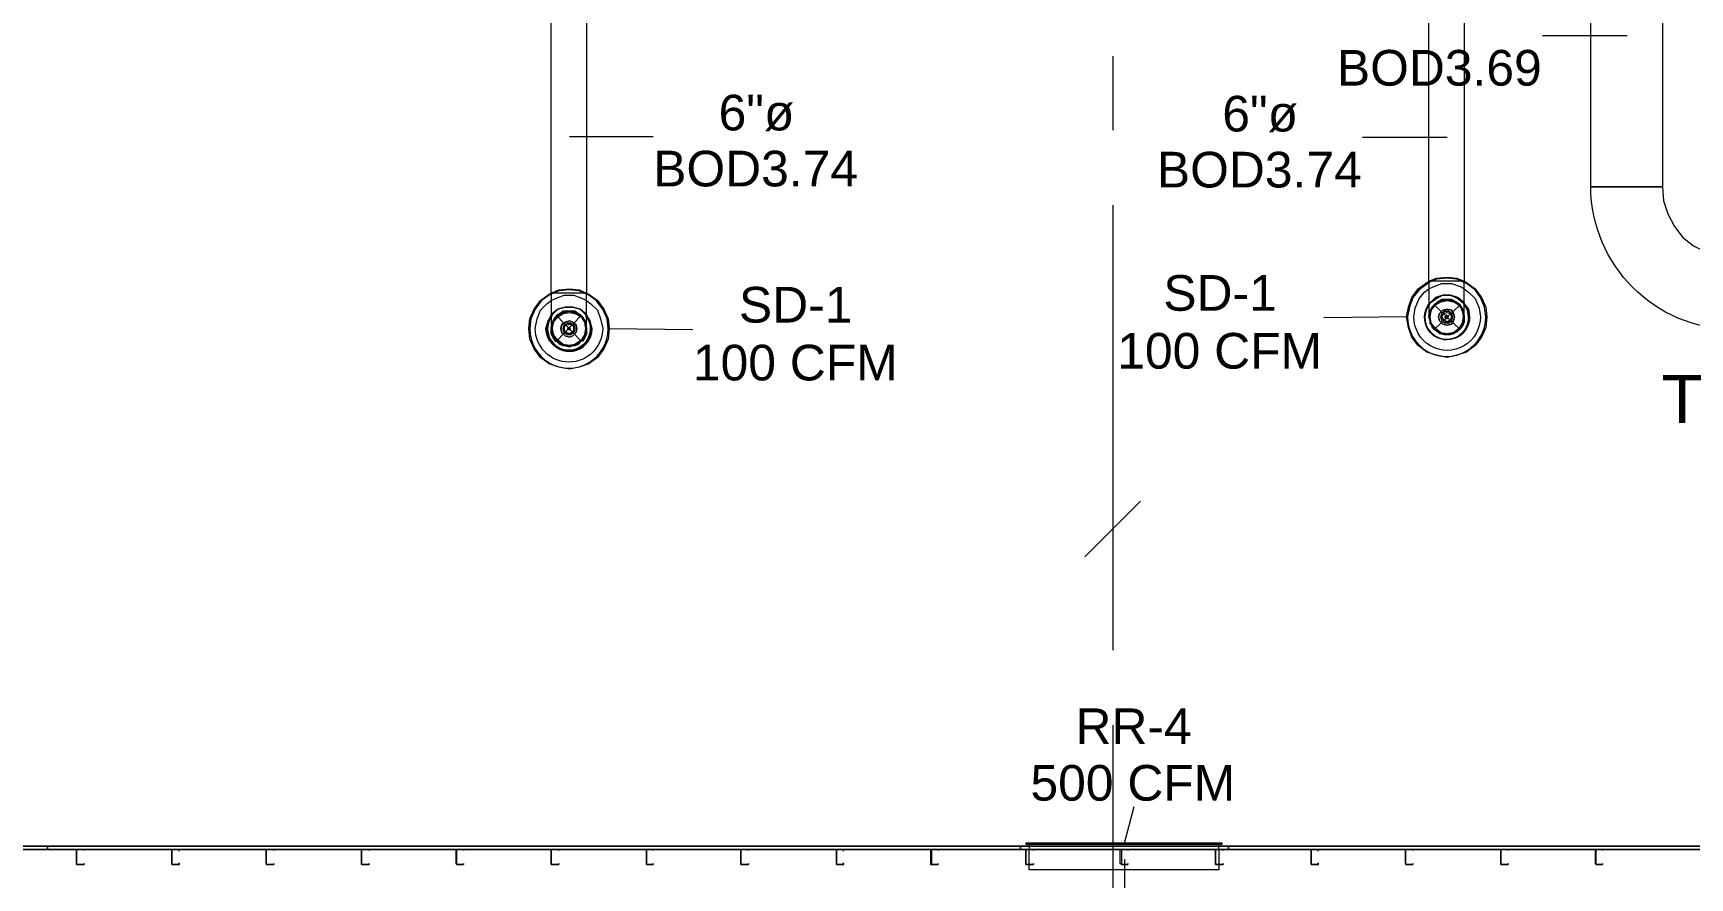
# Model space of a CAD drawing. Header units: metres. Extents: x 98 to 337, y -7 to 53.
# Drawn here: x 112.51 to 119.6, y 36.97 to 40.58 of the extents above; entities that cross this region are included whole.
import ezdxf

# ---------------------------------------------------------------- set-up
doc = ezdxf.new("R2010")
doc.units = ezdxf.units.M
doc.layers.add('HVAC - Ductos', color=5, linetype='Continuous', lineweight=0)
doc.layers.add('PDF_Text', color=7, linetype='Continuous', lineweight=0)
doc.layers.add('PDF_Geometry', color=7, linetype='Continuous', lineweight=0, true_color=0xaaaaaa)
doc.styles.add('PDF Helvetica', font='')
doc.styles.get('PDF Helvetica').set_extended_font_data('Helvetica')

msp = doc.modelspace()

# ---------------------------------------------------------------- linework, layer by layer
at = {"layer": 'HVAC - Ductos', "lineweight": 0}
for points in [[(119.1744, 39.9204), (119.1744, 41.9272), (119.4813, 41.9272), (119.4813, 39.9204)], [(118.4871, 39.4256), (118.51, 39.4485), (118.5421, 39.4577), (118.5742, 39.4577), (118.6063, 39.4485), (118.6337, 39.4256), (118.6337, 39.421), (118.6337, 39.4256), (118.6063, 39.4485), (118.5742, 39.4577), (118.5421, 39.4577), (118.51, 39.4485), (118.4871, 39.4256), (118.4825, 39.421)], [(118.6291, 39.4256), (118.6063, 39.4439), (118.5742, 39.4577), (118.5421, 39.4577), (118.5146, 39.4439), (118.4871, 39.4256), (118.4825, 39.4164), (118.4871, 39.4256), (118.5146, 39.4439), (118.5421, 39.4577), (118.5742, 39.4577), (118.6063, 39.4439), (118.6291, 39.4256), (118.6337, 39.4164)], [(114.7301, 39.3752), (114.7576, 39.3981), (114.7897, 39.4073), (114.8217, 39.4073), (114.8538, 39.3981), (114.8813, 39.3752), (114.8813, 39.3706), (114.8813, 39.3752), (114.8538, 39.3981), (114.8217, 39.4073), (114.7897, 39.4073), (114.7576, 39.3981), (114.7301, 39.3752), (114.7301, 39.3706)], [(114.8767, 39.3752), (114.8538, 39.3981), (114.8217, 39.4073), (114.7897, 39.4073), (114.7576, 39.3981), (114.7347, 39.3752), (114.7301, 39.366), (114.7347, 39.3752), (114.7576, 39.3981), (114.7897, 39.4073), (114.8217, 39.4073), (114.8538, 39.3981), (114.8767, 39.3752), (114.8813, 39.366)], [(114.8676, 39.3614), (114.8309, 39.389), (114.7805, 39.389), (114.7439, 39.3614), (114.7301, 39.3156), (114.7439, 39.2698), (114.7805, 39.2423), (114.8309, 39.2423), (114.8676, 39.2698), (114.8813, 39.3156)], [(114.7393, 39.3432), (114.7576, 39.366), (114.7805, 39.3798), (114.808, 39.3844), (114.8309, 39.3798), (114.8584, 39.366), (114.8721, 39.3432), (114.8767, 39.3156), (114.8721, 39.2882), (114.8584, 39.2652), (114.8309, 39.2469), (114.808, 39.2423), (114.7805, 39.2469), (114.7576, 39.2652), (114.7393, 39.2882), (114.7347, 39.3156)], [(118.62, 39.4073), (118.5833, 39.4348), (118.5375, 39.4348), (118.4962, 39.4073), (118.4825, 39.366), (118.4962, 39.3202), (118.5375, 39.2928), (118.5833, 39.2928), (118.62, 39.3202), (118.6337, 39.366)], [(118.4962, 39.4027), (118.5054, 39.4164), (118.5238, 39.4302), (118.5421, 39.4348), (118.5604, 39.4394), (118.5787, 39.4348), (118.5971, 39.4302), (118.6109, 39.4164), (118.6245, 39.4027), (118.6291, 39.3844), (118.6337, 39.366), (118.6291, 39.3432), (118.6245, 39.3294), (118.6109, 39.311), (118.5971, 39.3019), (118.5787, 39.2928), (118.5604, 39.2928), (118.5421, 39.2928), (118.5238, 39.3019), (118.5054, 39.311), (118.4962, 39.3294), (118.4871, 39.3432), (118.4871, 39.3477), (118.4871, 39.3432), (118.4871, 39.366), (118.4871, 39.3844)], [(118.51, 39.4164), (118.5329, 39.4302), (118.5604, 39.4348), (118.5879, 39.4302), (118.6109, 39.4164), (118.6245, 39.3936), (118.6291, 39.366), (118.6245, 39.3386), (118.6109, 39.3156), (118.5879, 39.2974), (118.5604, 39.2928), (118.5329, 39.2974), (118.51, 39.3156), (118.4917, 39.3386), (118.4871, 39.366), (118.4917, 39.3936)], [(118.5283, 39.3798), (118.5238, 39.366), (118.5283, 39.3798), (118.5421, 39.3936), (118.5604, 39.3981), (118.5787, 39.3936), (118.5879, 39.3798), (118.5925, 39.366), (118.5879, 39.3798), (118.5787, 39.3936), (118.5604, 39.3981), (118.5421, 39.3936)], [(118.5375, 39.3798), (118.5329, 39.366), (118.5375, 39.3798), (118.5512, 39.389), (118.5696, 39.389), (118.5787, 39.3798), (118.5833, 39.366), (118.5787, 39.3798), (118.565, 39.389), (118.5512, 39.389)], [(118.5466, 39.3798), (118.5604, 39.3844), (118.5742, 39.3798), (118.5787, 39.366), (118.5742, 39.3523), (118.5604, 39.3432), (118.5466, 39.3523), (118.5375, 39.366)], [(118.6566, 39.366), (118.652, 39.3981), (118.6337, 39.421), (118.652, 39.3981)], [(114.7759, 39.3294), (114.7713, 39.3156), (114.7759, 39.334), (114.7897, 39.3432), (114.808, 39.3477), (114.8217, 39.3432), (114.8355, 39.334), (114.8401, 39.3156), (114.8355, 39.3294), (114.8217, 39.3432), (114.808, 39.3477), (114.7897, 39.3432)], [(114.8355, 39.2974), (114.8401, 39.3156), (114.8355, 39.2974), (114.8217, 39.2836), (114.808, 39.279), (114.7897, 39.2836), (114.7759, 39.2974), (114.7713, 39.3156), (114.7759, 39.2974), (114.7897, 39.2836), (114.808, 39.279), (114.8217, 39.2836)], [(114.7851, 39.3294), (114.7805, 39.3156), (114.7851, 39.3294), (114.7989, 39.3386), (114.8126, 39.3386), (114.8263, 39.3294), (114.8309, 39.3156), (114.8263, 39.3294), (114.8126, 39.3386), (114.7989, 39.3386)], [(114.8263, 39.3019), (114.8309, 39.3156), (114.8263, 39.2974), (114.8126, 39.2882), (114.7989, 39.2882), (114.7851, 39.2974), (114.7805, 39.3156), (114.7851, 39.3019), (114.7989, 39.2928), (114.8126, 39.2928)], [(114.7897, 39.3294), (114.808, 39.334), (114.8217, 39.3294), (114.8263, 39.3156), (114.8217, 39.3019), (114.808, 39.2928), (114.7897, 39.3019), (114.7851, 39.3156)], [(114.8034, 39.3202), (114.7989, 39.3156), (114.8034, 39.3202), (114.808, 39.3202), (114.8126, 39.3156), (114.808, 39.3202)], [(114.808, 39.311), (114.8126, 39.3156), (114.808, 39.311), (114.8034, 39.311), (114.7989, 39.3156), (114.8034, 39.311)], [(114.863, 39.2607), (114.8721, 39.2744), (114.8813, 39.2928), (114.8813, 39.3156), (114.8813, 39.3202), (114.8813, 39.3156), (114.8813, 39.2928), (114.8721, 39.2744)], [(114.9042, 39.3156), (114.8951, 39.3477), (114.8813, 39.3706), (114.8951, 39.3477)], [(118.5879, 39.3477), (118.5925, 39.366), (118.5879, 39.3477), (118.5787, 39.334), (118.5604, 39.3294), (118.5421, 39.334), (118.5283, 39.3477), (118.5238, 39.366), (118.5283, 39.3477), (118.5421, 39.334), (118.5604, 39.3294), (118.5787, 39.334)], [(118.5787, 39.3477), (118.5833, 39.366), (118.5787, 39.3477), (118.5696, 39.3386), (118.5512, 39.3386), (118.5375, 39.3477), (118.5329, 39.366), (118.5375, 39.3477), (118.5512, 39.3432), (118.565, 39.3432)], [(118.5558, 39.3614), (118.5604, 39.3614), (118.565, 39.366), (118.5604, 39.3569), (118.5558, 39.3569), (118.5512, 39.366), (118.5558, 39.3706), (118.5604, 39.3706), (118.565, 39.366), (118.5604, 39.3706), (118.5558, 39.3706), (118.5558, 39.366)], [(118.6337, 39.3477), (118.6337, 39.366), (118.6337, 39.3706), (118.6337, 39.366)], [(118.6337, 39.3432), (118.6337, 39.3477)], [(114.7531, 39.2607), (114.7667, 39.2469)], [(114.7667, 39.2469), (114.7713, 39.2469)], [(114.7713, 39.2469), (114.7851, 39.2423), (114.808, 39.2378), (114.8217, 39.2423), (114.808, 39.2378), (114.7851, 39.2423)], [(114.8263, 39.2423), (114.8447, 39.2469), (114.8584, 39.2607), (114.8447, 39.2469)]]:
    msp.add_lwpolyline(points, close=True, dxfattribs=at)
for points in [[(118.6337, 40.7451), (118.6337, 39.5172), (118.6429, 39.5127), (118.6795, 39.4852), (118.7071, 39.4485), (118.7253, 39.4073), (118.7299, 39.366), (118.7253, 39.3202), (118.7071, 39.279), (118.6795, 39.2423), (118.6429, 39.2148), (118.6017, 39.2011), (118.5604, 39.1919), (118.5146, 39.2011), (118.4734, 39.2148), (118.4367, 39.2423), (118.4092, 39.279), (118.3955, 39.3202), (118.3863, 39.366), (118.3955, 39.4073), (118.4092, 39.4485), (118.4367, 39.4852), (118.4734, 39.5127), (118.4825, 39.5172), (118.4825, 40.7451)], [(114.8813, 40.6947), (114.8813, 39.4668), (114.8905, 39.4623), (114.9271, 39.4348), (114.9546, 39.3981), (114.9729, 39.3569), (114.9775, 39.3156), (114.9729, 39.2698), (114.9546, 39.2286), (114.9271, 39.1919), (114.8905, 39.1645), (114.8493, 39.1507), (114.808, 39.1415), (114.7622, 39.1507), (114.7209, 39.1645), (114.6843, 39.1919), (114.6568, 39.2286), (114.6385, 39.2698), (114.6339, 39.3156), (114.6385, 39.3569), (114.6568, 39.3981), (114.6843, 39.4348), (114.7209, 39.4623), (114.7301, 39.4668), (114.7301, 40.6947)], [(118.4825, 39.5172), (118.5146, 39.531), (118.5604, 39.5356), (118.6017, 39.531), (118.6337, 39.5172)], [(118.6337, 39.5127), (118.6017, 39.5264), (118.5604, 39.531), (118.5146, 39.5264), (118.4825, 39.5127)], [(114.7301, 39.4668), (114.7622, 39.4806), (114.808, 39.4852), (114.8493, 39.4806), (114.8813, 39.4668)], [(114.8813, 39.4623), (114.8493, 39.476), (114.808, 39.4806), (114.7622, 39.476), (114.7301, 39.4623)], [(114.8813, 39.4668), (114.8721, 39.4668), (114.8584, 39.4668), (114.8447, 39.4668), (114.8263, 39.4668), (114.808, 39.4668), (114.7851, 39.4668), (114.7667, 39.4668), (114.7531, 39.4668), (114.7393, 39.4668), (114.7301, 39.4668), (114.7301, 39.4256), (114.7301, 39.3844), (114.7301, 39.3523), (114.7301, 39.3294), (114.7301, 39.3156), (114.7301, 39.3202), (114.7301, 39.3156), (114.7301, 39.2928), (114.7393, 39.2744), (114.7485, 39.2607), (114.7393, 39.2744), (114.7301, 39.2928), (114.7301, 39.3156)], [(114.8813, 39.3156), (114.8813, 39.3202), (114.8813, 39.3386), (114.8813, 39.3706), (114.8813, 39.4073), (114.8813, 39.4485), (114.8813, 39.4668), (114.8721, 39.4668), (114.8584, 39.4668), (114.8447, 39.4668), (114.8263, 39.4668), (114.808, 39.4668), (114.7851, 39.4668), (114.7667, 39.4668), (114.7531, 39.4668), (114.7393, 39.4668), (114.7301, 39.4668)], [(114.7301, 39.4348), (114.7485, 39.4439), (114.7851, 39.4577), (114.8263, 39.4577), (114.863, 39.4439), (114.8813, 39.4348)], [(118.6337, 39.5172), (118.6245, 39.5172), (118.6154, 39.5172), (118.5971, 39.5172), (118.5787, 39.5172), (118.5604, 39.5172), (118.5375, 39.5172), (118.5192, 39.5172), (118.5054, 39.5172), (118.4917, 39.5172), (118.4871, 39.5172), (118.4825, 39.5172), (118.4825, 39.4714), (118.4825, 39.4348), (118.4825, 39.4027), (118.4825, 39.3752), (118.4825, 39.366), (118.4825, 39.3706), (118.4825, 39.366), (118.4871, 39.3477), (118.4825, 39.366)], [(118.6337, 39.366), (118.6337, 39.3706), (118.6337, 39.389), (118.6337, 39.4164), (118.6337, 39.4577), (118.6337, 39.4989), (118.6337, 39.5172), (118.6245, 39.5172), (118.6154, 39.5172), (118.5971, 39.5172), (118.5787, 39.5172), (118.5604, 39.5172), (118.5375, 39.5172), (118.5192, 39.5172), (118.5054, 39.5172), (118.4917, 39.5172), (118.4871, 39.5172), (118.4825, 39.5172)], [(118.4825, 39.4852), (118.5008, 39.4943), (118.5375, 39.5081), (118.5787, 39.5081), (118.62, 39.4943), (118.6337, 39.4852)], [(114.7759, 39.3844), (114.7805, 39.3844), (114.808, 39.389), (114.7851, 39.389), (114.7667, 39.3798), (114.7531, 39.3706), (114.7393, 39.3523), (114.7301, 39.334), (114.7301, 39.3202)], [(114.7485, 39.2607), (114.7531, 39.2607), (114.7439, 39.279), (114.7347, 39.2974), (114.7301, 39.3156), (114.7347, 39.334), (114.7439, 39.3523), (114.7531, 39.366), (114.7667, 39.3798), (114.7851, 39.3844), (114.808, 39.389), (114.8263, 39.3844), (114.8447, 39.3798), (114.8584, 39.366), (114.8676, 39.3523), (114.8767, 39.334), (114.8813, 39.3156), (114.8767, 39.2974), (114.8676, 39.279), (114.8584, 39.2607)], [(114.8813, 39.3202), (114.8813, 39.334), (114.8721, 39.3523), (114.8584, 39.3706), (114.8447, 39.3798), (114.8263, 39.389), (114.808, 39.389), (114.8309, 39.3844), (114.8355, 39.3844)], [(118.6337, 39.3706), (118.6337, 39.3844), (118.6245, 39.4027), (118.6154, 39.4164), (118.5971, 39.4302), (118.5787, 39.4394), (118.5604, 39.4394), (118.5375, 39.4394), (118.5192, 39.4302), (118.5054, 39.4164), (118.4917, 39.4027), (118.4871, 39.3844), (118.4825, 39.3706)], [(118.4871, 39.389), (118.4871, 39.3936), (118.4917, 39.3981)], [(118.4917, 39.3386), (118.4871, 39.366), (118.4917, 39.389)], [(118.4917, 39.3936), (118.5054, 39.4164), (118.5283, 39.4302)], [(118.5054, 39.4164), (118.6154, 39.311)], [(118.6154, 39.4164), (118.5054, 39.311)], [(118.5283, 39.4348), (118.5329, 39.4348), (118.5604, 39.4394), (118.5833, 39.4348)], [(118.5879, 39.4348), (118.5925, 39.4348)], [(118.5925, 39.4302), (118.6109, 39.4164), (118.6245, 39.3936)], [(118.6291, 39.3981), (118.6291, 39.3936), (118.6291, 39.389), (118.6337, 39.366), (118.6291, 39.3386)], [(114.7393, 39.2882), (114.7301, 39.3156), (114.7393, 39.3386)], [(114.7347, 39.3386), (114.7347, 39.3432), (114.7393, 39.3477), (114.7531, 39.366), (114.7759, 39.3798)], [(114.7531, 39.3706), (114.8584, 39.2607)], [(114.8584, 39.3706), (114.7531, 39.2607)], [(114.8355, 39.3798), (114.8584, 39.366), (114.8721, 39.3477), (114.8767, 39.3432), (114.8767, 39.3386), (114.8813, 39.3156), (114.8767, 39.2882)], [(118.4917, 39.334), (118.4871, 39.334), (118.4871, 39.3386)], [(118.5283, 39.2974), (118.5054, 39.311), (118.4917, 39.334)], [(118.6245, 39.334), (118.6109, 39.311), (118.5925, 39.2974)], [(118.6291, 39.3386), (118.6291, 39.334)], [(114.7393, 39.2836), (114.7347, 39.2836), (114.7347, 39.2882)], [(114.7759, 39.2469), (114.7531, 39.2607), (114.7393, 39.2836)], [(114.863, 39.2607), (114.8584, 39.2607), (114.8447, 39.2515), (114.8263, 39.2423), (114.8217, 39.2423), (114.8263, 39.2423), (114.808, 39.2423), (114.7851, 39.2423), (114.7667, 39.2515), (114.7531, 39.2607)], [(114.7805, 39.2423), (114.7759, 39.2423), (114.7759, 39.2469)], [(114.8309, 39.2469), (114.808, 39.2423), (114.7805, 39.2469)], [(114.8355, 39.2469), (114.8355, 39.2423), (114.8309, 39.2423)], [(114.8721, 39.2836), (114.8584, 39.2607), (114.8355, 39.2469)], [(114.8767, 39.2882), (114.8767, 39.2836), (114.8721, 39.2836)], [(118.5329, 39.2928), (118.5283, 39.2928), (118.5283, 39.2974)], [(118.5833, 39.2974), (118.5604, 39.2928), (118.5329, 39.2974)], [(118.5925, 39.2974), (118.5879, 39.2928)]]:
    msp.add_lwpolyline(points, dxfattribs=at)
for points in [[(119.1744, 39.9204), (119.4813, 39.9204), (119.4859, 39.8609), (119.5042, 39.8059), (119.5318, 39.7509), (119.5684, 39.7051), (119.6142, 39.6685), (119.6692, 39.6409), (119.7242, 39.6226), (119.7837, 39.6181), (119.7837, 39.311, -0.409422)], [(118.4642, 39.366, 1.010285), (118.6566, 39.366, -1.389986), (118.4825, 39.421), (118.4688, 39.3981), (118.4642, 39.366), (118.4734, 39.3981), (118.4825, 39.4164, 1.404128), (118.652, 39.366), (118.6475, 39.3981), (118.6337, 39.4164, -1.403679)], [(114.7072, 39.3156), (114.7164, 39.3477), (114.7301, 39.3706, 1.38956), (114.9042, 39.3156, -0.989683)], [(114.8996, 39.3156), (114.8951, 39.3477), (114.8813, 39.366, -1.352464), (114.7118, 39.3156), (114.7164, 39.3477), (114.7301, 39.366, 1.352461)], [(118.4871, 39.3432, 0.73521), (118.6337, 39.3432, -0.717532)]]:
    msp.add_lwpolyline(points, format="xyb", close=True, dxfattribs=at)
for points in [[(114.7301, 39.4623), (114.7209, 39.4577), (114.6889, 39.4348), (114.6614, 39.3981), (114.6431, 39.3569), (114.6385, 39.3156, 1.014005), (114.9729, 39.3156), (114.9684, 39.3569), (114.95, 39.3981), (114.9225, 39.4348), (114.8905, 39.4577), (114.8813, 39.4623)], [(118.4825, 39.5127), (118.478, 39.5081), (118.4413, 39.4806), (118.4138, 39.4485), (118.4, 39.4073), (118.3909, 39.366, 1.013803), (118.7253, 39.366), (118.7207, 39.4073), (118.7025, 39.4485), (118.6795, 39.4806), (118.6429, 39.5081), (118.6337, 39.5127)], [(118.6337, 39.4852), (118.652, 39.4714), (118.6795, 39.4439), (118.6979, 39.4027), (118.7025, 39.366, -1.012848), (118.4184, 39.366), (118.423, 39.4027), (118.4413, 39.4439), (118.4642, 39.4714), (118.4825, 39.4852)], [(114.8813, 39.4348), (114.8996, 39.421), (114.9271, 39.3936), (114.9409, 39.3569), (114.95, 39.3156, -0.994129), (114.6614, 39.3156), (114.6705, 39.3569), (114.6843, 39.3936), (114.7118, 39.421), (114.7301, 39.4348)]]:
    msp.add_lwpolyline(points, format="xyb", dxfattribs=at)
at = {"layer": 'PDF_Geometry', "lineweight": 0}
for points in [[(119.3301, 40.5664), (118.9682, 40.5664)], [(117.1309, 40.4794), (117.1309, 40.1633)], [(114.808, 40.1358), (115.1654, 40.1358)], [(118.5604, 40.1312), (118.1985, 40.1312)], [(117.1309, 39.8426), (117.1309, 38.5734)], [(114.9775, 39.3156), (115.3349, 39.311)], [(118.3863, 39.366), (118.0335, 39.3614)], [(117.1309, 38.6971), (117.1309, 38.4589), (117.1309, 38.2206)], [(117.25, 38.578), (117.1309, 38.4589), (117.0118, 38.3398)], [(117.1309, 38.2572), (117.1309, 37.9411)], [(117.1309, 37.6204), (117.1309, 36.3513)], [(117.1813, 37.1164), (117.2226, 37.2722)], [(124.5578, 37.1027), (117.6257, 37.1027), (116.7369, 37.1027), (112.5767, 37.1027), (111.6878, 37.1027), (109.1771, 37.1027), (108.2882, 37.1027), (106.4785, 37.1027), (105.9562, 37.1027), (106.4785, 37.1027), (106.4785, 37.089), (105.9562, 37.089), (106.4785, 37.089), (106.4785, 37.1027), (108.2882, 37.1027), (109.1771, 37.1027), (111.6878, 37.1027), (112.5767, 37.1027), (116.7369, 37.1027), (117.6257, 37.1027), (124.5578, 37.1027)], [(112.7325, 37.0248), (112.7325, 37.0294), (112.7325, 37.0248), (112.705, 37.0248), (112.7004, 37.0248), (112.7004, 37.0294), (112.7004, 37.089), (112.705, 37.089), (112.7004, 37.089), (112.7004, 37.0294), (112.7004, 37.0248), (112.705, 37.0248)], [(112.7325, 37.089), (112.7325, 37.0844), (112.7325, 37.089), (112.705, 37.089)], [(116.352, 37.0569), (116.3566, 37.0569)], [(116.7598, 37.1118), (117.5983, 37.1118)], [(117.5753, 37.1164), (116.7827, 37.1164)], [(117.1813, 37.0477), (117.1813, 36.8141), (117.1813, 36.5758)], [(114.3223, 37.0386), (114.3269, 37.0386)]]:
    msp.add_lwpolyline(points, dxfattribs=at)
for points in [[(111.6878, 37.089), (112.5767, 37.089), (112.5767, 37.1027), (112.5767, 37.089)], [(116.7369, 37.1027), (116.7369, 37.089), (116.3841, 37.089), (116.7369, 37.089), (116.7369, 37.1027), (112.5767, 37.1027), (112.5767, 37.089), (112.705, 37.089), (112.5767, 37.089), (112.5767, 37.1027)], [(112.7325, 37.089), (112.705, 37.089), (112.7004, 37.089), (112.7004, 37.0294), (112.7004, 37.0248), (112.705, 37.0248), (112.7325, 37.0248), (112.7325, 37.0294), (112.7325, 37.0248), (112.705, 37.0248), (112.7004, 37.0248), (112.7004, 37.0294), (112.7004, 37.089), (112.705, 37.089), (112.7325, 37.089), (112.7325, 37.0844)], [(113.1082, 37.089), (112.7325, 37.089)], [(113.1403, 37.089), (113.1082, 37.089), (113.1082, 37.0294), (113.1082, 37.0248), (113.1403, 37.0248), (113.1403, 37.0294), (113.1357, 37.0294), (113.1357, 37.0248), (113.1082, 37.0248), (113.1082, 37.0294), (113.1082, 37.089), (113.1357, 37.089), (113.1357, 37.0844), (113.1403, 37.0844)], [(113.516, 37.089), (113.1357, 37.089)], [(113.5435, 37.089), (113.516, 37.089), (113.5114, 37.089), (113.5114, 37.0294), (113.5114, 37.0248), (113.516, 37.0248), (113.5435, 37.0248), (113.5435, 37.0294), (113.5435, 37.0248), (113.516, 37.0248), (113.5114, 37.0294), (113.5114, 37.089), (113.516, 37.089), (113.5435, 37.089), (113.5435, 37.0844)], [(113.9192, 37.089), (113.5435, 37.089)], [(113.9512, 37.089), (113.9192, 37.089), (113.9192, 37.0294), (113.9192, 37.0248), (113.9512, 37.0248), (113.9512, 37.0294), (113.9512, 37.0248), (113.9192, 37.0248), (113.9192, 37.0294), (113.9192, 37.089), (113.9512, 37.089), (113.9512, 37.0844)], [(114.3269, 37.089), (113.9512, 37.089)], [(114.3544, 37.089), (114.3269, 37.089), (114.3223, 37.089), (114.3223, 37.0294), (114.3269, 37.0248), (114.3544, 37.0248), (114.3544, 37.0294), (114.3544, 37.0248), (114.3269, 37.0248), (114.3269, 37.0294), (114.3269, 37.089), (114.3544, 37.089), (114.3544, 37.0844)], [(114.7301, 37.089), (114.3544, 37.089)], [(114.7622, 37.089), (114.7301, 37.089), (114.7301, 37.0294), (114.7301, 37.0248), (114.7622, 37.0248), (114.7622, 37.0294), (114.7622, 37.0248), (114.7301, 37.0248), (114.7301, 37.0294), (114.7301, 37.089), (114.7622, 37.089), (114.7622, 37.0844)], [(115.1379, 37.089), (114.7622, 37.089)], [(115.1654, 37.089), (115.1379, 37.089), (115.1379, 37.0294), (115.1379, 37.0248), (115.1654, 37.0248), (115.1654, 37.0294), (115.1654, 37.0248), (115.1379, 37.0248), (115.1379, 37.0294), (115.1379, 37.089), (115.1654, 37.089), (115.1654, 37.0844)], [(115.5456, 37.089), (115.1654, 37.089)], [(115.5732, 37.089), (115.5456, 37.089), (115.5411, 37.089), (115.5411, 37.0294), (115.5411, 37.0248), (115.5456, 37.0248), (115.5732, 37.0248), (115.5732, 37.0294), (115.5732, 37.0248), (115.5456, 37.0248), (115.5411, 37.0248), (115.5411, 37.0294), (115.5411, 37.089), (115.5456, 37.089), (115.5732, 37.089), (115.5732, 37.0844)], [(115.9489, 37.089), (115.5732, 37.089)], [(115.9809, 37.089), (115.9489, 37.089), (115.9489, 37.0294), (115.9489, 37.0248), (115.9809, 37.0248), (115.9809, 37.0294), (115.9763, 37.0294), (115.9763, 37.0248), (115.9489, 37.0248), (115.9489, 37.0294), (115.9489, 37.089), (115.9763, 37.089), (115.9763, 37.0844), (115.9809, 37.0844)], [(116.3566, 37.089), (115.9809, 37.089)], [(116.3841, 37.089), (116.3566, 37.089), (116.352, 37.089), (116.352, 37.0294), (116.352, 37.0248), (116.3566, 37.0248), (116.3841, 37.0248), (116.3841, 37.0294), (116.3841, 37.0248), (116.3566, 37.0248), (116.3566, 37.0294), (116.3566, 37.089), (116.3841, 37.089), (116.3841, 37.0844)], [(116.7369, 37.089), (116.7369, 37.1027)], [(116.7369, 37.089), (117.6257, 37.089), (117.6257, 37.1027), (117.6257, 37.089)], [(117.5983, 37.1164), (116.7598, 37.1164), (116.7598, 37.1118), (116.7736, 37.1118), (116.7736, 37.089), (117.5845, 37.089), (117.5845, 37.1118), (117.5983, 37.1118)], [(116.7598, 37.089), (116.7598, 37.0294), (116.7598, 37.0248), (116.7919, 37.0248), (116.7919, 37.0294), (116.7919, 37.0248), (116.7598, 37.0248), (116.7598, 37.0294), (116.7598, 37.089), (116.7919, 37.089)], [(117.5845, 37.089), (117.5845, 37.0019), (116.7736, 37.0019), (116.7736, 37.089)], [(116.9064, 37.089), (116.7827, 37.089)], [(116.7919, 37.0844), (116.7919, 37.089)], [(117.1447, 37.089), (116.9843, 37.089)], [(117.1676, 37.089), (117.1676, 37.0294), (117.1676, 37.0248), (117.1951, 37.0248), (117.1951, 37.0294), (117.1951, 37.0248), (117.1676, 37.0248), (117.163, 37.0294), (117.163, 37.089), (117.1676, 37.089), (117.1951, 37.089)], [(117.1951, 37.0844), (117.1951, 37.089)], [(117.3829, 37.089), (117.2226, 37.089)], [(117.5799, 37.089), (117.4608, 37.089)], [(117.5707, 37.089), (117.5707, 37.0294), (117.5707, 37.0248), (117.6029, 37.0248), (117.6029, 37.0294), (117.6029, 37.0248), (117.5707, 37.0248), (117.5707, 37.0294), (117.5707, 37.089), (117.6029, 37.089)], [(117.6029, 37.0844), (117.6029, 37.089)], [(124.5578, 37.1027), (124.5578, 37.089), (118.006, 37.089), (124.5578, 37.089), (124.5578, 37.1027), (117.6257, 37.1027), (117.6257, 37.089), (117.9785, 37.089), (117.6257, 37.089), (117.6257, 37.1027)], [(119.4218, 37.1027), (117.8182, 37.1027)], [(117.8182, 37.089), (117.9785, 37.089)], [(118.0106, 37.089), (117.9785, 37.089), (117.9785, 37.0294), (117.9785, 37.0248), (118.0106, 37.0248), (118.0106, 37.0294), (118.006, 37.0294), (118.006, 37.0248), (117.9785, 37.0248), (117.9785, 37.0294), (117.9785, 37.089), (118.006, 37.089), (118.006, 37.0844), (118.0106, 37.0844)], [(118.006, 37.089), (118.3863, 37.089)], [(118.4138, 37.089), (118.3863, 37.089), (118.3817, 37.089), (118.3817, 37.0294), (118.3817, 37.0248), (118.3863, 37.0248), (118.4138, 37.0248), (118.4138, 37.0294), (118.4138, 37.0248), (118.3863, 37.0248), (118.3817, 37.0294), (118.3817, 37.089), (118.3863, 37.089), (118.4138, 37.089), (118.4138, 37.0844)], [(118.4138, 37.089), (118.7895, 37.089)], [(118.8215, 37.089), (118.7895, 37.089), (118.7895, 37.0294), (118.7895, 37.0248), (118.8215, 37.0248), (118.8215, 37.0294), (118.8215, 37.0248), (118.7895, 37.0248), (118.7895, 37.0294), (118.7895, 37.089), (118.8215, 37.089), (118.8215, 37.0844)], [(118.8215, 37.089), (119.1973, 37.089)], [(119.2247, 37.089), (119.1973, 37.089), (119.1927, 37.089), (119.1927, 37.0294), (119.1973, 37.0248), (119.2247, 37.0248), (119.2247, 37.0294), (119.2247, 37.0248), (119.1973, 37.0248), (119.1973, 37.0294), (119.1973, 37.089), (119.2247, 37.089), (119.2247, 37.0844)], [(119.2247, 37.089), (119.4218, 37.089)]]:
    msp.add_lwpolyline(points, close=True, dxfattribs=at)

# ---------------------------------------------------------------- texts
at = {"layer": 'PDF_Text', "lineweight": 0, "attachment_point": 4, "style": 'PDF Helvetica'}
for s, insert, char_height in [('BOD3.69', (118.0892, 40.4287), 0.15242), ('6"ø', (115.4455, 40.2363), 0.15242), ('6"ø', (117.599, 40.2317), 0.15242), ('BOD3.74', (115.166, 39.998), 0.15242), ('BOD3.74', (117.3195, 39.9934), 0.15242), ('SD-1', (117.347, 39.4665), 0.15242), ('SD-1', (115.5326, 39.4161), 0.15242), ('100 CFM', (115.3356, 39.1687), 0.15242), ('100 CFM', (117.15, 39.2191), 0.15242), ('T', (119.4775, 39.0138), 0.2054), ('RR-4', (116.9713, 37.6155), 0.15242), ('500 CFM', (116.7788, 37.3726), 0.15242)]:
    msp.add_mtext(s, dxfattribs=dict(at, insert=insert, char_height=char_height))

doc.saveas('drawing.dxf')
